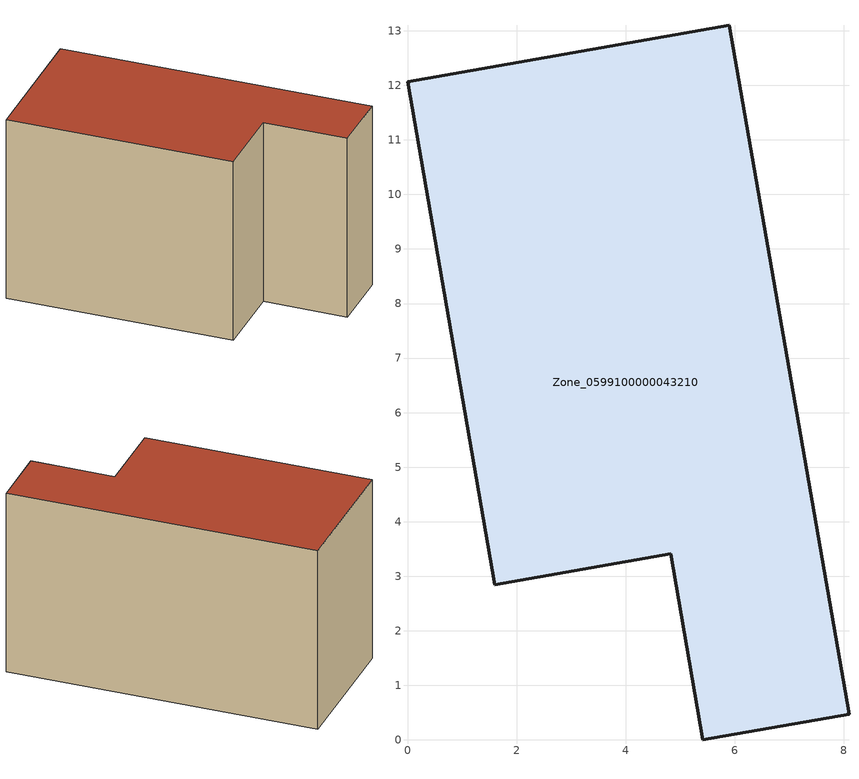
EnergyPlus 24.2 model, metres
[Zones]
Zone_0599100000043210
 floor ground (C_G): 0,12.07 5.89,13.1 8.09,0.47 5.41,0 4.82,3.41 1.6,2.85 z2.15
 wall outside (C_F): 5.89,13.1 0,12.07 1.6,2.85 4.82,3.41 5.41,0 8.09,0.47 5.89,13.1 z2.15:10.04
 roof outside (C_R): 8.09,0.47 5.89,13.1 0,12.07 1.6,2.85 4.82,3.41 5.41,0 z10.04
[BUILDING]
Pand.0599100000043210: North Axis=0; Terrain=City; Loads Convergence Tolerance Value=0.04; Temperature Convergence Tolerance Value=0.4; Solar Distribution=FullExterior; Maximum Number of Warmup Days=25; Minimum Number of Warmup Days=1
[Site:Location]
Rotterdam.The.Hague.AP_ZH_NLD Design_Conditions: Latitude=51.96; Longitude=4.45; Time Zone=1; Elevation=-4.5
[SITE:GROUNDTEMPERATURE:BUILDINGSURFACE]
18, 18, 18, 18, 18, 18, 18, 18, 18, 18, 18, 18
[MATERIAL] Thermal Absorptance=0.9; Solar Absorptance=0.7; Visible Absorptance=0.7
Name | Roughness | Thickness | Conductivity | Density | Specific Heat
G.TI.1975-1991 | MediumSmooth | 0.15 | 0.288461 | 540 | 1210
F.TI.1975-1991 | Rough | 0.3 | 0.230769 | 1920 | 840
R.TI.1975-1991 | MediumRough | 0.2 | 0.153846 | 1500 | 1000
[CONSTRUCTION]
C_G: G.TI.1975-1991
C_F: F.TI.1975-1991
C_R: R.TI.1975-1991
[ZONE]
Zone_0599100000043210: Type=1; Multiplier=1; Ceiling Height=Autocalculate; Volume=Autocalculate; Floor Area=autocalculate; Part of Total Floor Area=Yes
[ZONEINFILTRATION:DESIGNFLOWRATE]
Infil_Zone_0599100000043210: Zone or ZoneList or Space or SpaceList=Zone_0599100000043210; Schedule=AlwaysOn; Design Flow Rate Calculation Method=Flow/Area; Flow Rate per Floor Area=0.003; Constant Term Coefficient=1; Temperature Term Coefficient=0; Velocity Term Coefficient=0; Velocity Squared Term Coefficient=0
[HVACTEMPLATE:ZONE:IDEALLOADSAIRSYSTEM]
Zone_0599100000043210: Maximum Heating Supply Air Temperature=50; Minimum Cooling Supply Air Temperature=13; Maximum Heating Supply Air Humidity Ratio=0.0156; Minimum Cooling Supply Air Humidity Ratio=0.0077; Heating Limit=NoLimit; Cooling Limit=NoLimit; Dehumidification Control Type=ConstantSensibleHeatRatio; Cooling Sensible Heat Ratio=0.7; Dehumidification Setpoint=60; Humidification Control Type=None; Humidification Setpoint=30; Outdoor Air Method=None; Outdoor Air Flow Rate per Person=0.00944; Outdoor Air Flow Rate per Zone Floor Area=0; Outdoor Air Flow Rate per Zone=0; Demand Controlled Ventilation Type=None; Outdoor Air Economizer Type=NoEconomizer; Heat Recovery Type=None; Sensible Heat Recovery Effectiveness=0.7; Latent Heat Recovery Effectiveness=0.65
[ZONECONTROL:THERMOSTAT]
ThermostatControl_Zone_0599100000043210: Zone or ZoneList=Zone_0599100000043210; Control Type Schedule=DualSetpointControlType; Control 1=Thermostat_Zone_0599100000043210; Temperature Difference Between Cutout And Setpoint=0
[THERMOSTATSETPOINT:DUALSETPOINT]
Thermostat_Zone_0599100000043210: Heating Setpoint Temperature Schedule=HeatingSetpoint_Zone_0599100000043210; Cooling Setpoint Temperature Schedule=CoolingSetpoint_Zone_0599100000043210
[SCHEDULE:COMPACT]
HeatingSetpoint_Zone_0599100000043210: Through: 12/31, For: AllDays, Until: 24:00, 21
CoolingSetpoint_Zone_0599100000043210: Through: 12/31, For: AllDays, Until: 24:00, 24
DualSetpointControlType: Through: 12/31, For: AllDays, Until: 24:00, 4
AlwaysOn: Through: 12/31, For: AllDays, Until: 24:00, 1
